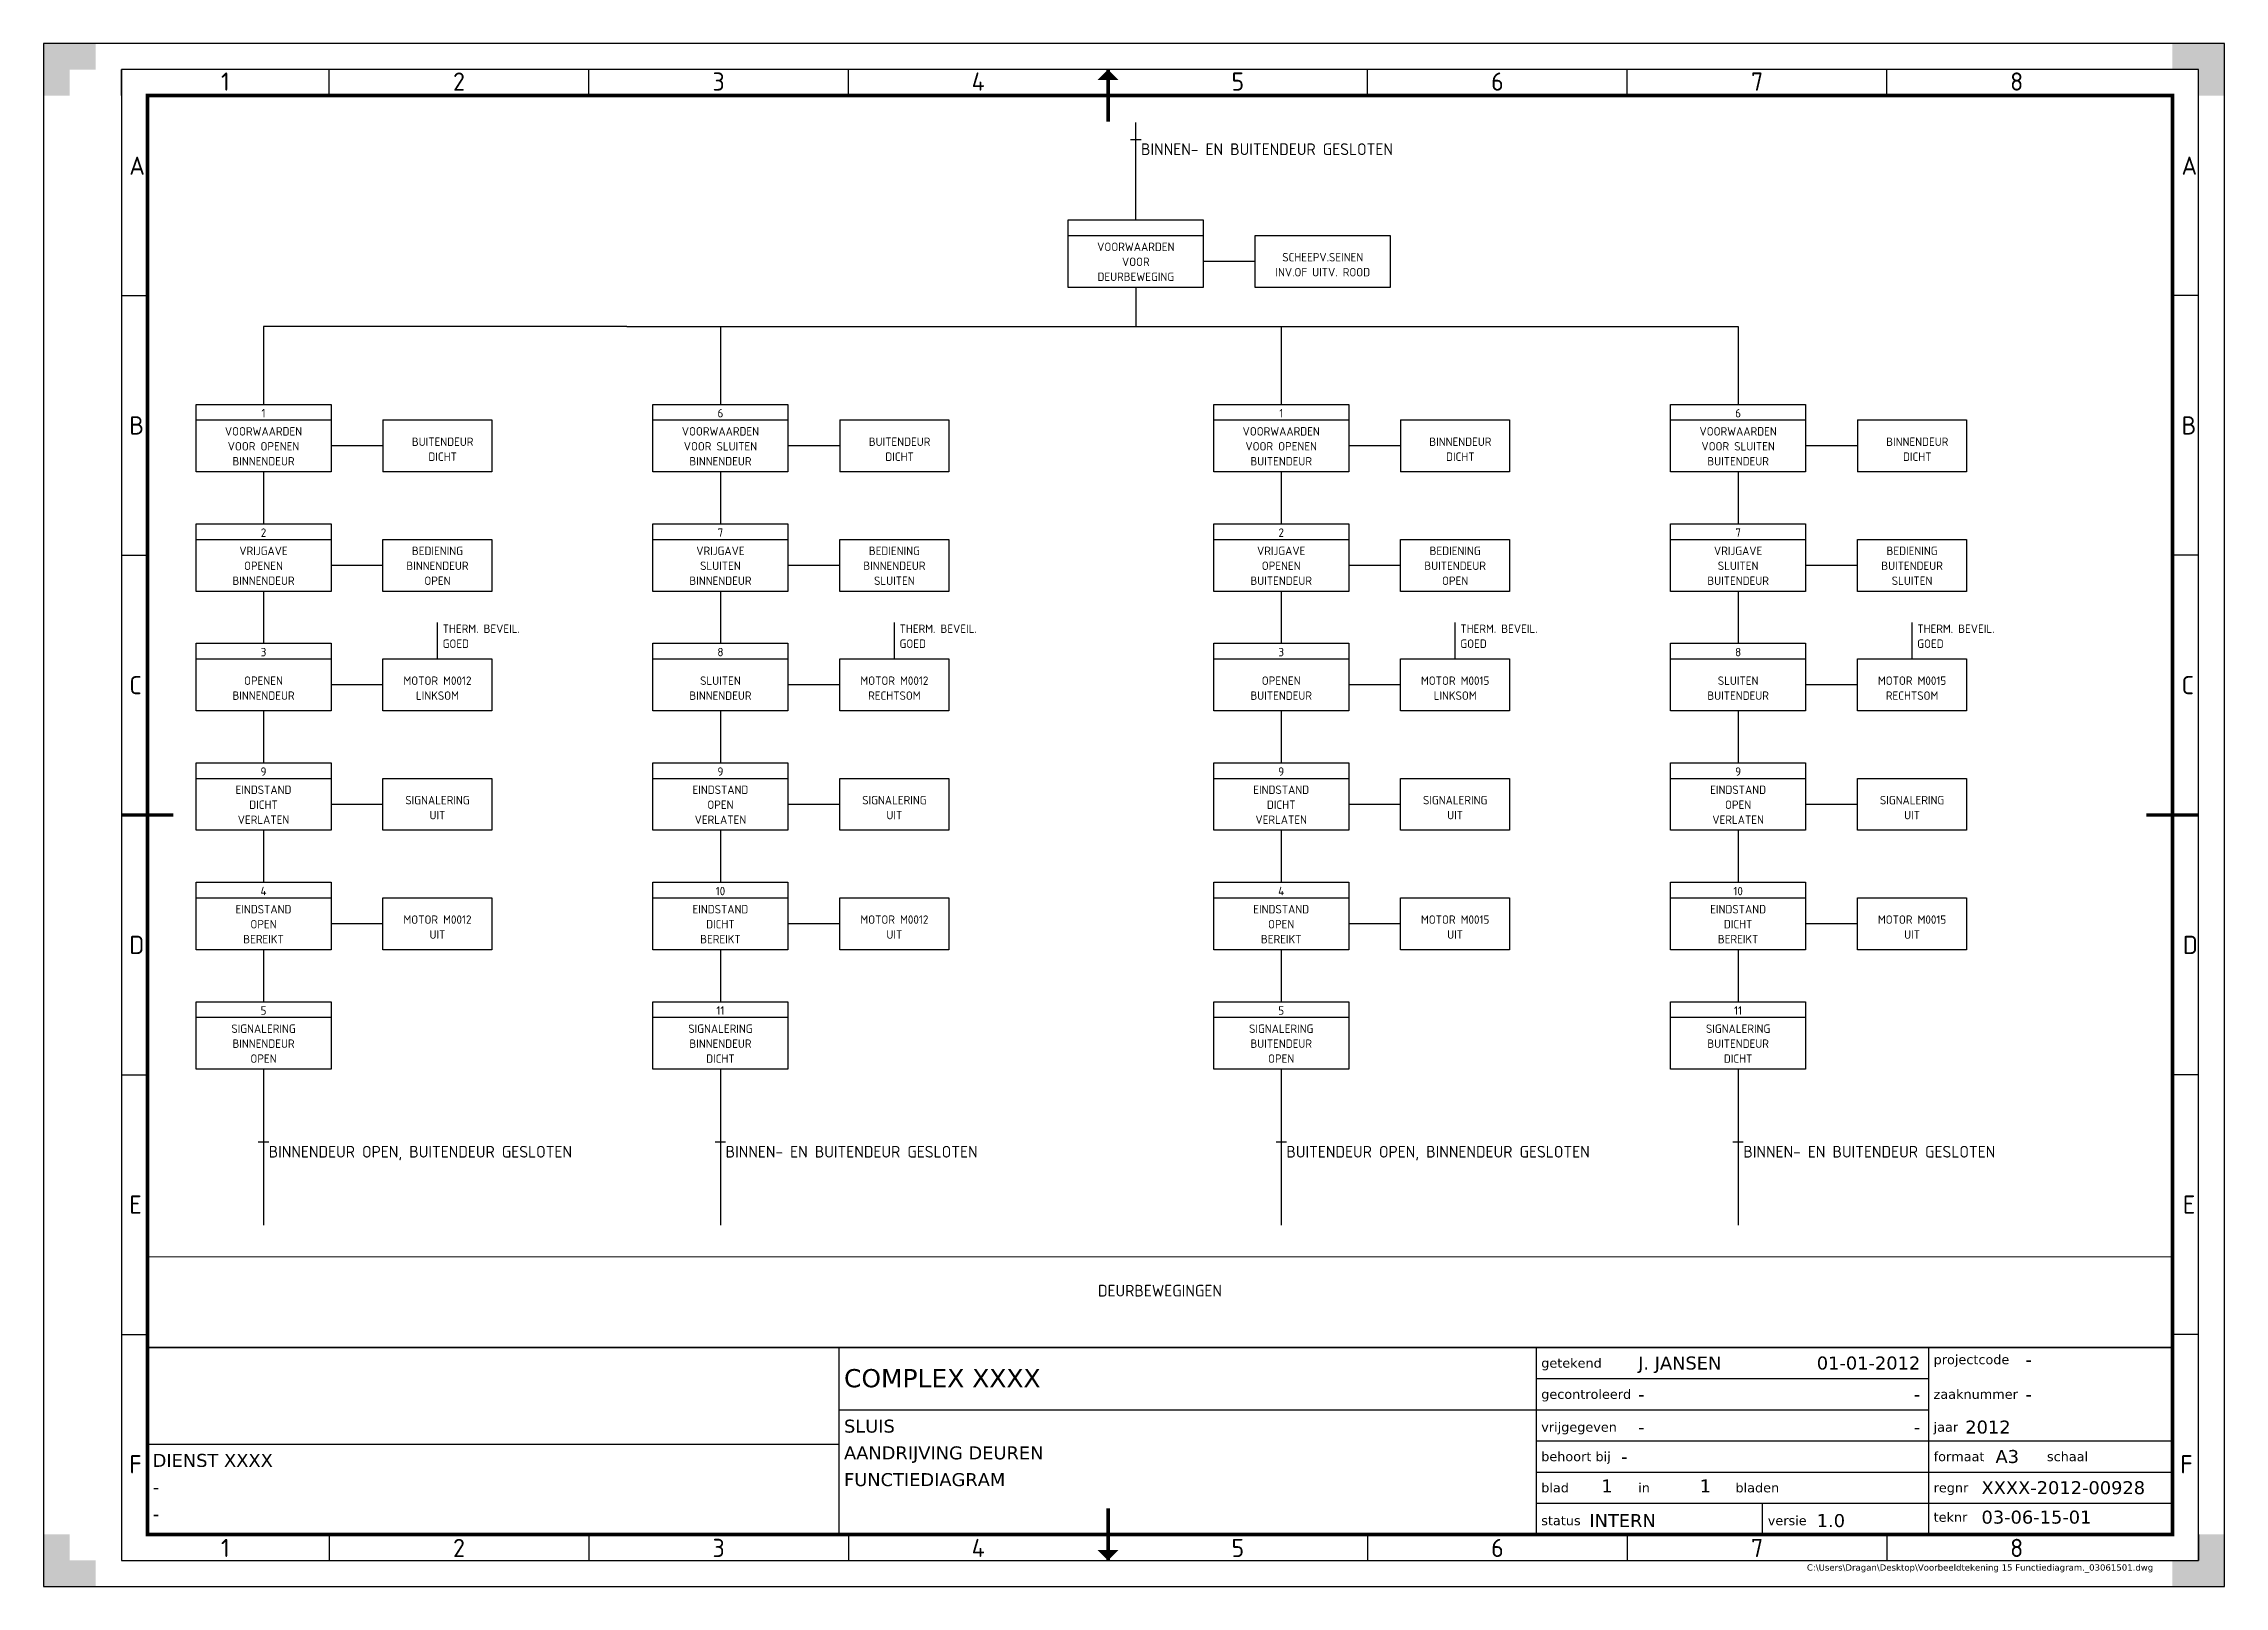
# Paper-space layout '03-06-15-01' of a CAD drawing. Header units: metres, sheet in millimetres. Extents: x 0 to 420, y 0 to 297.
# The model-space entities are those that its viewports show. They can reach past a viewport. Long polylines and large blocks are cut down to what shows.
import ezdxf
from ezdxf.enums import TextEntityAlignment as Align

# ---------------------------------------------------------------- set-up
doc = ezdxf.new("R2010")
doc.units = ezdxf.units.M
for name, color, linetype, lineweight in [('N-CO-KL-ET_SCHEMA-T25', 7, 'Continuous', 25), ('N-CO-KL-ET_SCHEMA_DIAGRAM-G', 7, 'Continuous', 25), ('N-CO-KL-ET_SCHEMA_DIAGRAM-T18', 10, 'Continuous', 18), ('N-CO-KL-ET_SCHEMA_DIAGRAM-T25', 7, 'Continuous', 25), ('N-CO-KL-ET_SCHEMA_KABEL-G', 50, 'Continuous', 25), ('X-XX-AL-TEKENBLAD-S', 7, 'Continuous', 25), ('X-XX-AL-TEKENBLAD-T18', 7, 'Continuous', 18), ('X-XX-AL-TEKENBLAD-T25', 7, 'Continuous', 25), ('X-XX-AL-TEKENBLAD_KADER-G', 7, 'Continuous', 25), ('X-XX-AL-TEKENBLAD_KADER_AFSNIJMARKERING-G', 7, 'Continuous', 25), ('X-XX-AL-TEKENBLAD_KADER_CENTERMARKERING-G', 7, 'Continuous', 25), ('X-XX-AL-TEKENBLAD_KADER_ROOSTERVERDELING-G', 7, 'Continuous', 25), ('X-XX-AL-TEKENBLAD_KADER_ROOSTERVERDELING-T35', 7, 'Continuous', 35), ('X-XX-AL-TEKENBLAD_KADER_VOUWMERK-G', 7, 'Continuous', 18), ('X-XX-AL-TEKENBLAD_TITELBLOK-G', 7, 'Continuous', 25), ('X-XX-AL-TEKENBLAD_VIEWPORT-G', 7, 'Continuous', 18)]:
    doc.layers.add(name, color=color, linetype=linetype, lineweight=lineweight)
doc.styles.add('NLCS-ISO', font='NLCS-ISO.ttf')
doc.styles.add('VERDANA', font='verdana.ttf')

# ---------------------------------------------------------------- blocks, each defined once
blk = doc.blocks.new('SAL-TEKENBLAD-A3-SO')
at = {"layer": 'X-XX-AL-TEKENBLAD_KADER_AFSNIJMARKERING-G'}
for points in [[(10, 297), (0, 297), (0, 287), (5, 287), (5, 292), (10, 292)], [(420, 287), (420, 297), (410, 297), (410, 292), (415, 292), (415, 287)], [(0, 10), (0, 0), (10, 0), (10, 5), (5, 5), (5, 10)], [(410, 0), (420, 0), (420, 10), (415, 10), (415, 5), (410, 5)]]:
    blk.add_hatch(color=256, dxfattribs=at).paths.add_polyline_path(points)
at = {"layer": 'X-XX-AL-TEKENBLAD_KADER_VOUWMERK-G'}
for points in [[(203, 290), (205, 292), (207, 290)], [(203, 7), (205, 5), (207, 7)]]:
    blk.add_hatch(color=256, dxfattribs=at).paths.add_polyline_path(points)
at = {"layer": 'X-XX-AL-TEKENBLAD_KADER-G'}
for p, q in [((420, 297), (0, 297)), ((0, 297), (0, 0)), ((420, 0), (420, 297)), ((0, 0), (420, 0))]:
    blk.add_line(p, q, dxfattribs=at)
at = {"layer": 'X-XX-AL-TEKENBLAD_KADER-G', "const_width": 0.7}
blk.add_lwpolyline([(20, 10), (410, 10), (410, 287), (20, 287)], close=True, dxfattribs=at)
at = {"layer": 'X-XX-AL-TEKENBLAD_KADER_CENTERMARKERING-G', "const_width": 0.7, "flags": 128}
for points in [[(205, 292), (205, 282)], [(15, 148.5), (25, 148.5)], [(415, 148.5), (405, 148.5)], [(205, 5), (205, 15)]]:
    blk.add_lwpolyline(points, dxfattribs=at)
at = {"layer": 'X-XX-AL-TEKENBLAD_KADER_ROOSTERVERDELING-G'}
for p, q in [((415, 292), (15, 292)), ((15, 287), (15, 292)), ((15, 292), (15, 5)), ((55, 287), (55, 292)), ((105, 287), (105, 292)), ((155, 287), (155, 292)), ((255, 287), (255, 292)), ((305, 287), (305, 292)), ((355, 287), (355, 292)), ((415, 287), (415, 292)), ((415, 5), (415, 292)), ((15, 248.5), (20, 248.5)), ((415, 248.5), (410, 248.5)), ((15, 198.5), (20, 198.5)), ((415, 198.5), (410, 198.5)), ((15, 98.5), (20, 98.5)), ((415, 98.5), (410, 98.5)), ((15, 48.5), (20, 48.5)), ((415, 48.5), (410, 48.5)), ((15, 10), (15, 5)), ((55, 10), (55, 5)), ((105, 10), (105, 5)), ((155, 10), (155, 5)), ((255, 10), (255, 5)), ((305, 10), (305, 5)), ((355, 10), (355, 5)), ((415, 10), (415, 5)), ((15, 5), (415, 5))]:
    blk.add_line(p, q, dxfattribs=at)
at = {"layer": 'X-XX-AL-TEKENBLAD_KADER_ROOSTERVERDELING-T35', "lineweight": 35, "style": 'NLCS-ISO'}
for s, p in [('1', (35, 286.9)), ('2', (80, 286.9)), ('3', (130, 286.9)), ('4', (180, 286.9)), ('5', (230, 286.9)), ('6', (280, 286.9)), ('7', (330, 286.9)), ('8', (380, 286.9)), ('1', (35, 4.6)), ('2', (80, 4.6)), ('3', (130, 4.6)), ('4', (180, 4.6)), ('5', (230, 4.6)), ('6', (280, 4.6)), ('7', (330, 4.6)), ('8', (380, 4.6))]:
    blk.add_text(s, height=3.5, dxfattribs=at).set_placement(p, align=Align.BOTTOM_CENTER)
for s, p in [('A', (16.5, 273.5)), ('A', (411.75, 273.5)), ('B', (16.5, 223.5)), ('B', (411.75, 223.5)), ('C', (16.5, 173.5)), ('C', (411.75, 173.5)), ('D', (16.5, 123.5)), ('D', (412, 123.5)), ('E', (16.5, 73.5)), ('E', (412, 73.5)), ('F', (16.5, 23.5)), ('F', (411.5, 23.5))]:
    blk.add_text(s, height=3.5, dxfattribs=at).set_placement(p, align=Align.MIDDLE_LEFT)
blk = doc.blocks.new('SAL-TITELBLOK_RWS_LANG')
at = {"layer": 'X-XX-AL-TEKENBLAD_TITELBLOK-G'}
for p, q in [((-256.85, 36), (-256.85, 0)), ((-122.57, 36), (-122.57, 0)), ((-47, 36), (-47, 0)), ((-122.57, 30), (-47, 30)), ((-256.85, 24), (-122.57, 24)), ((-122.57, 24), (-47, 24)), ((-390, 17.4), (-256.85, 17.4)), ((-122.57, 18), (0, 18)), ((-122.57, 12), (0, 12)), ((-122.57, 6), (0, 6)), ((-78.94, 0), (-78.94, 6))]:
    blk.add_line(p, q, dxfattribs=at)
at = {"layer": 'X-XX-AL-TEKENBLAD_TITELBLOK-G', "const_width": 0.3}
blk.add_lwpolyline([(0, 0), (0, 36), (-390, 36), (-390, 0)], close=True, dxfattribs=at)
at = {"layer": 'X-XX-AL-TEKENBLAD-T18', "style": 'VERDANA'}
for s, p in [('getekend', (-121.57, 33)), ('projectcode', (-46, 33.67)), ('gecontroleerd', (-121.57, 27)), ('zaaknummer', (-46, 27)), ('vrijgegeven', (-121.57, 20.67)), ('jaar', (-46, 20.67)), ('behoort bij', (-121.57, 15)), ('formaat', (-46, 15)), ('schaal', (-24.17, 15)), ('blad                 in                     bladen', (-121.57, 9)), ('regnr', (-46, 9)), ('teknr', (-46, 3.33)), ('status', (-121.57, 2.67)), ('versie', (-77.94, 2.67))]:
    blk.add_text(s, height=1.8, dxfattribs=at).set_placement(p, align=Align.MIDDLE_LEFT)
at = {"layer": 'X-XX-AL-TEKENBLAD-T25', "insert": (-3.71, -5.76), "char_height": 1.2, "attachment_point": 3, "style": 'VERDANA'}
blk.add_mtext('C:\\\\Users\\\\Dragan\\\\Desktop\\\\Voorbeeldtekening 15 Functiediagram._03061501.dwg', dxfattribs=at)
at = {"layer": 'X-XX-AL-TEKENBLAD-T25', "style": 'VERDANA', "flags": 3}
for tag, p in [('NL_META_DOCUMENTSOORT', (-44, 43.39)), ('NL_META_EIGENAAR', (-44, 38.55))]:
    blk.add_attdef(tag, p, '', height=2.5, dxfattribs=at)
at = {"layer": 'X-XX-AL-TEKENBLAD-T25', "style": 'VERDANA'}
for tag, p in [('NL_META_OPSTELLER', (-102.91, 33)), ('NL_META_PROJECTCODE', (-28.34, 33.67)), ('NL_META_CONTROLER', (-102.91, 27)), ('NL_META_ZAAKNUMMER', (-28.32, 27)), ('NL_META_AUTORISATOR', (-102.91, 20.67)), ('NL_META_JAAR', (-39.9, 20.67)), ('NL_META_RELATIE', (-106.2, 15)), ('NL_META_FORMAAT', (-34.08, 15)), ('NL_META_SCHAAL', (-14.74, 15)), ('NL_META_DOCUMENTNR', (-36.78, 9)), ('NL_META_ID_NUMMER', (-36.78, 3.33)), ('NL_META_DOCUMENTSTATUS', (-112.3, 2.67)), ('NL_META_REVISIE', (-68.51, 2.67))]:
    blk.add_attdef(tag, text='', height=2.5, dxfattribs=at).set_placement(p, align=Align.MIDDLE_LEFT)
for tag, p in [('NL_META_TEKEN_DATUM', (-48.57, 33)), ('NL_META_CONTROLE_DATUM', (-48.57, 27)), ('NL_META_VRIJGAVE_DATUM', (-48.57, 20.67))]:
    blk.add_attdef(tag, text='', height=2.5, dxfattribs=at).set_placement(p, align=Align.MIDDLE_RIGHT)
for tag, p, height in [('NL_META_PROJECTOMSCHRIJVING', (-255.85, 28.33), 3.5), ('NL_META_TEKENINGOMSCHRIJVING_01', (-255.85, 19.6), 2.5), ('NL_META_TEKENINGOMSCHRIJVING_02', (-255.85, 14.45), 2.5), ('NL_META_DIENST1', (-389, 13), 2.5), ('NL_META_DIENST2', (-389, 7.85), 2.5), ('NL_META_TEKENINGOMSCHRIJVING_03', (-255.85, 9.3), 2.5), ('NL_META_DIENST3', (-389, 2.7), 2.5), ('NL_META_TEKENINGOMSCHRIJVING_04', (-255.85, 4.15), 2.5)]:
    blk.add_attdef(tag, p, '', height=height, dxfattribs=at)
for tag, p in [('NL_META_BLADNUMMER', (-108.91, 9.33)), ('NL_META_AANTAL_BLADEN', (-89.95, 9.33))]:
    blk.add_attdef(tag, text='', height=2.5, dxfattribs=at).set_placement(p, align=Align.MIDDLE_CENTER)

msp = doc.modelspace()

# ---------------------------------------------------------------- linework, layer by layer
at = {"layer": 'N-CO-KL-ET_SCHEMA_DIAGRAM-G'}
for p, q in [((179, 182.52), (179, 195.52)), ((179, 195.52), (205, 195.52)), ((205, 195.52), (205, 182.52)), ((179, 192.52), (205, 192.52)), ((215, 192.52), (241, 192.52)), ((215, 182.52), (215, 192.52)), ((241, 192.52), (241, 182.52)), ((205, 182.52), (179, 182.52)), ((241, 182.52), (215, 182.52)), ((11, 160), (37, 160)), ((11, 147), (11, 160)), ((37, 160), (37, 147)), ((99, 147), (99, 160)), ((99, 160), (125, 160)), ((125, 160), (125, 147)), ((207, 147), (207, 160)), ((207, 160), (233, 160)), ((233, 160), (233, 147)), ((295, 160), (321, 160)), ((295, 147), (295, 160)), ((321, 160), (321, 147)), ((11, 157), (37, 157)), ((47, 157), (47, 147)), ((47, 157), (68, 157)), ((68, 157), (68, 147)), ((99, 157), (125, 157)), ((135, 157), (156, 157)), ((135, 157), (135, 147)), ((156, 157), (156, 147)), ((207, 157), (233, 157)), ((243, 157), (264, 157)), ((243, 157), (243, 147)), ((264, 157), (264, 147)), ((295, 157), (321, 157)), ((331, 157), (352, 157)), ((331, 157), (331, 147)), ((352, 157), (352, 147)), ((243, 152), (233, 152)), ((37, 147), (11, 147)), ((68, 147), (47, 147)), ((125, 147), (99, 147)), ((156, 147), (135, 147)), ((233, 147), (207, 147)), ((264, 147), (243, 147)), ((321, 147), (295, 147)), ((352, 147), (331, 147)), ((11, 124), (11, 137)), ((11, 137), (37, 137)), ((37, 137), (37, 124)), ((99, 137), (125, 137)), ((99, 124), (99, 137)), ((125, 137), (125, 124)), ((207, 137), (233, 137)), ((207, 124), (207, 137)), ((233, 137), (233, 124)), ((295, 124), (295, 137)), ((295, 137), (321, 137)), ((321, 137), (321, 124)), ((11, 134), (37, 134)), ((47, 124), (47, 134)), ((47, 134), (68, 134)), ((68, 134), (68, 124)), ((99, 134), (125, 134)), ((135, 134), (156, 134)), ((135, 124), (135, 134)), ((156, 134), (156, 124)), ((207, 134), (233, 134)), ((243, 134), (264, 134)), ((243, 124), (243, 134)), ((264, 134), (264, 124)), ((295, 134), (321, 134)), ((331, 124), (331, 134)), ((331, 134), (352, 134)), ((352, 134), (352, 124)), ((37, 124), (11, 124)), ((68, 124), (47, 124)), ((125, 124), (99, 124)), ((156, 124), (135, 124)), ((233, 124), (207, 124)), ((264, 124), (243, 124)), ((321, 124), (295, 124)), ((352, 124), (331, 124)), ((11, 114), (37, 114)), ((11, 101), (11, 114)), ((37, 114), (37, 101)), ((99, 101), (99, 114)), ((99, 114), (125, 114)), ((125, 114), (125, 101)), ((207, 101), (207, 114)), ((207, 114), (233, 114)), ((233, 114), (233, 101)), ((295, 114), (321, 114)), ((295, 101), (295, 114)), ((321, 114), (321, 101)), ((11, 111), (37, 111)), ((47, 101), (47, 111)), ((47, 111), (68, 111)), ((68, 111), (68, 101)), ((99, 111), (125, 111)), ((135, 111), (156, 111)), ((135, 101), (135, 111)), ((156, 111), (156, 101)), ((207, 111), (233, 111)), ((243, 111), (264, 111)), ((243, 101), (243, 111)), ((264, 111), (264, 101)), ((295, 111), (321, 111)), ((331, 101), (331, 111)), ((331, 111), (352, 111)), ((352, 111), (352, 101)), ((37, 101), (11, 101)), ((68, 101), (47, 101)), ((125, 101), (99, 101)), ((156, 101), (135, 101)), ((233, 101), (207, 101)), ((264, 101), (243, 101)), ((321, 101), (295, 101)), ((352, 101), (331, 101)), ((11, 91), (37, 91)), ((11, 78), (11, 91)), ((37, 91), (37, 78)), ((99, 78), (99, 91)), ((99, 91), (125, 91)), ((125, 91), (125, 78)), ((207, 78), (207, 91)), ((207, 91), (233, 91)), ((233, 91), (233, 78)), ((295, 91), (321, 91)), ((295, 78), (295, 91)), ((321, 91), (321, 78)), ((11, 88), (37, 88)), ((47, 88), (68, 88)), ((47, 78), (47, 88)), ((68, 88), (68, 78)), ((99, 88), (125, 88)), ((135, 78), (135, 88)), ((135, 88), (156, 88)), ((156, 88), (156, 78)), ((207, 88), (233, 88)), ((243, 78), (243, 88)), ((243, 88), (264, 88)), ((264, 88), (264, 78)), ((295, 88), (321, 88)), ((331, 88), (352, 88)), ((331, 78), (331, 88)), ((352, 88), (352, 78)), ((37, 78), (11, 78)), ((68, 78), (47, 78)), ((125, 78), (99, 78)), ((156, 78), (135, 78)), ((233, 78), (207, 78)), ((264, 78), (243, 78)), ((321, 78), (295, 78)), ((352, 78), (331, 78)), ((11, 68), (37, 68)), ((11, 55), (11, 68)), ((37, 68), (37, 55)), ((99, 68), (125, 68)), ((99, 55), (99, 68)), ((125, 68), (125, 55)), ((207, 55), (207, 68)), ((207, 68), (233, 68)), ((233, 68), (233, 55)), ((295, 55), (295, 68)), ((295, 68), (321, 68)), ((321, 68), (321, 55)), ((11, 65), (37, 65)), ((47, 65), (68, 65)), ((47, 55), (47, 65)), ((68, 65), (68, 55)), ((99, 65), (125, 65)), ((135, 65), (156, 65)), ((135, 55), (135, 65)), ((156, 65), (156, 55)), ((207, 65), (233, 65)), ((243, 55), (243, 65)), ((243, 65), (264, 65)), ((264, 65), (264, 55)), ((295, 65), (321, 65)), ((331, 55), (331, 65)), ((331, 65), (352, 65)), ((352, 65), (352, 55)), ((37, 55), (11, 55)), ((68, 55), (47, 55)), ((125, 55), (99, 55)), ((156, 55), (135, 55)), ((233, 55), (207, 55)), ((264, 55), (243, 55)), ((321, 55), (295, 55)), ((352, 55), (331, 55)), ((11, 45), (37, 45)), ((11, 32), (11, 45)), ((11, 42), (37, 42)), ((37, 45), (37, 32)), ((99, 45), (125, 45)), ((99, 32), (99, 45)), ((99, 42), (125, 42)), ((125, 45), (125, 32)), ((207, 32), (207, 45)), ((207, 45), (233, 45)), ((207, 42), (233, 42)), ((233, 45), (233, 32)), ((295, 32), (295, 45)), ((295, 45), (321, 45)), ((295, 42), (321, 42)), ((321, 45), (321, 32)), ((37, 32), (11, 32)), ((125, 32), (99, 32)), ((233, 32), (207, 32)), ((321, 32), (295, 32))]:
    msp.add_line(p, q, dxfattribs=at)
at = {"layer": 'N-CO-KL-ET_SCHEMA_KABEL-G'}
for p, q in [((192, 195.52), (192, 214.26)), ((191, 211), (193, 211)), ((215, 187.52), (205, 187.52)), ((192, 182.52), (192, 175)), ((24, 175), (24, 160)), ((94, 175), (24, 175)), ((94, 175), (308, 175)), ((112, 175), (112, 160)), ((220, 175), (220, 160)), ((308, 175), (308, 160)), ((47, 152), (37, 152)), ((135, 152), (125, 152)), ((331, 152), (321, 152)), ((24, 147), (24, 137)), ((112, 147), (112, 137)), ((220, 147), (220, 137)), ((308, 147), (308, 137)), ((47, 129), (37, 129)), ((135, 129), (125, 129)), ((243, 129), (233, 129)), ((331, 129), (321, 129)), ((24, 124), (24, 114)), ((112, 124), (112, 114)), ((220, 124), (220, 114)), ((308, 124), (308, 114)), ((57.5, 111), (57.5, 118)), ((145.5, 111), (145.5, 118)), ((253.5, 111), (253.5, 118)), ((341.5, 111), (341.5, 118)), ((47, 106), (37, 106)), ((135, 106), (125, 106)), ((243, 106), (233, 106)), ((331, 106), (321, 106)), ((24, 101), (24, 91)), ((112, 101), (112, 91)), ((220, 101), (220, 91)), ((308, 101), (308, 91)), ((47, 83), (37, 83)), ((135, 83), (125, 83)), ((243, 83), (233, 83)), ((331, 83), (321, 83)), ((24, 78), (24, 68)), ((112, 78), (112, 68)), ((220, 78), (220, 68)), ((308, 78), (308, 68)), ((47, 60), (37, 60)), ((135, 60), (125, 60)), ((243, 60), (233, 60)), ((331, 60), (321, 60)), ((24, 55), (24, 45)), ((112, 55), (112, 45)), ((220, 55), (220, 45)), ((308, 55), (308, 45)), ((24, 32), (24, 2)), ((112, 32), (112, 2)), ((220, 32), (220, 2)), ((308, 32), (308, 2)), ((23, 18), (25, 18)), ((111, 18), (113, 18)), ((219, 18), (221, 18)), ((307, 18), (309, 18))]:
    msp.add_line(p, q, dxfattribs=at)

# ---------------------------------------------------------------- texts
at = {"layer": 'N-CO-KL-ET_SCHEMA-T25', "style": 'NLCS-ISO'}
for s, height, p in [('BINNEN- EN BUITENDEUR GESLOTEN', 2.25, (193, 208)), ('THERM. BEVEIL.', 1.62, (58.5, 116)), ('THERM. BEVEIL.', 1.62, (146.5, 116)), ('THERM. BEVEIL.', 1.62, (254.5, 116)), ('THERM. BEVEIL.', 1.62, (342.5, 116)), ('GOED', 1.62, (58.5, 113.12)), ('GOED', 1.62, (146.5, 113.12)), ('GOED', 1.62, (254.5, 113.12)), ('GOED', 1.62, (342.5, 113.12)), ('BINNENDEUR OPEN, BUITENDEUR GESLOTEN', 2.25, (25, 15)), ('BINNEN- EN BUITENDEUR GESLOTEN', 2.25, (113, 15)), ('BUITENDEUR OPEN, BINNENDEUR GESLOTEN', 2.25, (221, 15)), ('BINNEN- EN BUITENDEUR GESLOTEN', 2.25, (309, 15))]:
    msp.add_text(s, height=height, dxfattribs=at).set_placement(p)
at = {"layer": 'N-CO-KL-ET_SCHEMA_DIAGRAM-T18', "style": 'NLCS-ISO'}
for s, p in [('1', (24, 157.5)), ('6', (112, 157.5)), ('1', (220, 157.5)), ('6', (308, 157.5)), ('2', (24, 134.5)), ('7', (112, 134.5)), ('2', (220, 134.5)), ('7', (308, 134.5)), ('3', (24, 111.5)), ('8', (112, 111.5)), ('3', (220, 111.5)), ('8', (308, 111.5)), ('9', (24, 88.5)), ('9', (112, 88.5)), ('9', (220, 88.5)), ('9', (308, 88.5)), ('4', (24, 65.5)), ('10', (112, 65.5)), ('4', (220, 65.5)), ('10', (308, 65.5)), ('5', (24, 42.5)), ('11', (112, 42.5)), ('5', (220, 42.5)), ('11', (308, 42.5))]:
    msp.add_text(s, height=1.62, dxfattribs=at).set_placement(p, align=Align.CENTER)
at = {"layer": 'N-CO-KL-ET_SCHEMA_DIAGRAM-T25', "style": 'NLCS-ISO'}
for s, p in [('VOORWAARDEN', (192, 189.52)), ('SCHEEPV.SEINEN', (228, 187.52)), ('DEURBEWEGING', (192, 183.76)), ('VOOR', (192, 186.64)), ('INV.OF UITV. ROOD', (228, 184.64)), ('VOORWAARDEN', (24, 154)), ('VOORWAARDEN', (112, 154)), ('VOORWAARDEN', (220, 154)), ('VOORWAARDEN', (308, 154)), ('VOOR OPENEN', (24, 151.12)), ('BUITENDEUR', (58.5, 152)), ('VOOR SLUITEN', (112, 151.12)), ('BUITENDEUR', (146.5, 152)), ('VOOR OPENEN', (220, 151.12)), ('BINNENDEUR', (254.5, 152)), ('VOOR SLUITEN', (308, 151.12)), ('BINNENDEUR', (342.5, 152)), ('BINNENDEUR', (24, 148.24)), ('DICHT', (58.5, 149.12)), ('BINNENDEUR', (112, 148.24)), ('DICHT', (146.5, 149.12)), ('BUITENDEUR', (220, 148.24)), ('DICHT', (254.5, 149.12)), ('BUITENDEUR', (308, 148.24)), ('DICHT', (342.5, 149.12)), ('VRIJGAVE', (24, 131)), ('BEDIENING', (57.5, 131)), ('VRIJGAVE', (112, 131)), ('BEDIENING', (145.5, 131)), ('VRIJGAVE', (220, 131)), ('BEDIENING', (253.5, 131)), ('VRIJGAVE', (308, 131)), ('BEDIENING', (341.5, 131)), ('BINNENDEUR', (24, 125.24)), ('OPENEN', (24, 128.12)), ('BINNENDEUR', (57.5, 128.12)), ('OPEN', (57.5, 125.24)), ('BINNENDEUR', (112, 125.24)), ('SLUITEN', (112, 128.12)), ('BINNENDEUR', (145.5, 128.12)), ('SLUITEN', (145.5, 125.24)), ('BUITENDEUR', (220, 125.24)), ('OPENEN', (220, 128.12)), ('BUITENDEUR', (253.5, 128.12)), ('OPEN', (253.5, 125.24)), ('BUITENDEUR', (308, 125.24)), ('SLUITEN', (308, 128.12)), ('BUITENDEUR', (341.5, 128.12)), ('SLUITEN', (341.5, 125.24)), ('OPENEN', (24, 106)), ('MOTOR M0012', (57.5, 106)), ('SLUITEN', (112, 106)), ('MOTOR M0012', (145.5, 106)), ('OPENEN', (220, 106)), ('MOTOR M0015', (253.5, 106)), ('SLUITEN', (308, 106)), ('MOTOR M0015', (341.5, 106)), ('BINNENDEUR', (24, 103.12)), ('LINKSOM', (57.5, 103.12)), ('BINNENDEUR', (112, 103.12)), ('RECHTSOM', (145.5, 103.12)), ('BUITENDEUR', (220, 103.12)), ('LINKSOM', (253.5, 103.12)), ('BUITENDEUR', (308, 103.12)), ('RECHTSOM', (341.5, 103.12)), ('EINDSTAND', (24, 85)), ('SIGNALERING', (57.5, 83)), ('EINDSTAND', (112, 85)), ('SIGNALERING', (145.5, 83)), ('EINDSTAND', (220, 85)), ('SIGNALERING', (253.5, 83)), ('EINDSTAND', (308, 85)), ('SIGNALERING', (341.5, 83)), ('VERLATEN', (24, 79.24)), ('DICHT', (24, 82.12)), ('UIT', (57.5, 80.12)), ('VERLATEN', (112, 79.24)), ('OPEN', (112, 82.12)), ('UIT', (145.5, 80.12)), ('VERLATEN', (220, 79.24)), ('DICHT', (220, 82.12)), ('UIT', (253.5, 80.12)), ('VERLATEN', (308, 79.24)), ('OPEN', (308, 82.12)), ('UIT', (341.5, 80.12)), ('EINDSTAND', (24, 62)), ('EINDSTAND', (112, 62)), ('EINDSTAND', (220, 62)), ('EINDSTAND', (308, 62)), ('OPEN', (24, 59.12)), ('MOTOR M0012', (57.5, 60)), ('DICHT', (112, 59.12)), ('MOTOR M0012', (145.5, 60)), ('OPEN', (220, 59.12)), ('MOTOR M0015', (253.5, 60)), ('DICHT', (308, 59.12)), ('MOTOR M0015', (341.5, 60)), ('BEREIKT', (24, 56.24)), ('UIT', (57.5, 57.12)), ('BEREIKT', (112, 56.24)), ('UIT', (145.5, 57.12)), ('BEREIKT', (220, 56.24)), ('UIT', (253.5, 57.12)), ('BEREIKT', (308, 56.24)), ('UIT', (341.5, 57.12)), ('SIGNALERING', (24, 39)), ('SIGNALERING', (112, 39)), ('SIGNALERING', (220, 39)), ('SIGNALERING', (308, 39)), ('BINNENDEUR', (24, 36.12)), ('OPEN', (24, 33.24)), ('BINNENDEUR', (112, 36.12)), ('DICHT', (112, 33.24)), ('BUITENDEUR', (220, 36.12)), ('OPEN', (220, 33.24)), ('BUITENDEUR', (308, 36.12)), ('DICHT', (308, 33.24))]:
    msp.add_text(s, height=1.62, dxfattribs=at).set_placement(p, align=Align.CENTER)

psp = doc.layouts.new('03-06-15-01')

# ---------------------------------------------------------------- linework, layer by layer
at = {"layer": 'X-XX-AL-TEKENBLAD_VIEWPORT-G'}
psp.add_lwpolyline([(20, 67.62), (20, 287), (410, 287), (410, 63.45), (20, 63.45)], close=True, dxfattribs=at)

# ---------------------------------------------------------------- block references
ref = psp.add_blockref('SAL-TITELBLOK_RWS_LANG', (410, 10))
ref.add_attrib('NL_META_DOCUMENTNR', 'XXXX-2012-00928', dxfattribs={"layer": 'X-XX-AL-TEKENBLAD-T25', "height": 2.5, "style": 'VERDANA'}).set_placement((373.22, 19), align=Align.MIDDLE_LEFT)
ref.add_attrib('NL_META_ID_NUMMER', '03-06-15-01', dxfattribs={"layer": 'X-XX-AL-TEKENBLAD-T25', "height": 2.5, "style": 'VERDANA'}).set_placement((373.22, 13.33), align=Align.MIDDLE_LEFT)
ref.add_attrib('NL_META_PROJECTOMSCHRIJVING', 'COMPLEX XXXX', (154.15, 38.33), dxfattribs={"layer": 'X-XX-AL-TEKENBLAD-T25', "height": 3.5, "style": 'VERDANA'})
ref.add_attrib('NL_META_TEKENINGOMSCHRIJVING_01', 'SLUIS', (154.15, 29.6), dxfattribs={"layer": 'X-XX-AL-TEKENBLAD-T25', "height": 2.5, "style": 'VERDANA'})
ref.add_attrib('NL_META_TEKENINGOMSCHRIJVING_02', 'AANDRIJVING DEUREN', (154.15, 24.45), dxfattribs={"layer": 'X-XX-AL-TEKENBLAD-T25', "height": 2.5, "style": 'VERDANA'})
ref.add_attrib('NL_META_TEKENINGOMSCHRIJVING_03', 'FUNCTIEDIAGRAM', (154.15, 19.3), dxfattribs={"layer": 'X-XX-AL-TEKENBLAD-T25', "height": 2.5, "style": 'VERDANA'})
ref.add_attrib('NL_META_DIENST1', 'DIENST XXXX', (21, 23), dxfattribs={"layer": 'X-XX-AL-TEKENBLAD-T25', "height": 2.5, "style": 'VERDANA'})
ref.add_attrib('NL_META_DIENST2', '-', (21, 17.85), dxfattribs={"layer": 'X-XX-AL-TEKENBLAD-T25', "height": 2.5, "style": 'VERDANA'})
ref.add_attrib('NL_META_DIENST3', '-', (21, 12.7), dxfattribs={"layer": 'X-XX-AL-TEKENBLAD-T25', "height": 2.5, "style": 'VERDANA'})
ref.add_attrib('NL_META_PROJECTCODE', '-', dxfattribs={"layer": 'X-XX-AL-TEKENBLAD-T25', "height": 2.5, "style": 'VERDANA'}).set_placement((381.66, 43.67), align=Align.MIDDLE_LEFT)
ref.add_attrib('NL_META_ZAAKNUMMER', '-', dxfattribs={"layer": 'X-XX-AL-TEKENBLAD-T25', "height": 2.5, "style": 'VERDANA'}).set_placement((381.68, 37), align=Align.MIDDLE_LEFT)
ref.add_attrib('NL_META_JAAR', '2012', dxfattribs={"layer": 'X-XX-AL-TEKENBLAD-T25', "height": 2.5, "style": 'VERDANA'}).set_placement((370.1, 30.67), align=Align.MIDDLE_LEFT)
ref.add_attrib('NL_META_RELATIE', '-', dxfattribs={"layer": 'X-XX-AL-TEKENBLAD-T25', "height": 2.5, "style": 'VERDANA'}).set_placement((303.8, 25), align=Align.MIDDLE_LEFT)
ref.add_attrib('NL_META_DOCUMENTSTATUS', 'INTERN', dxfattribs={"layer": 'X-XX-AL-TEKENBLAD-T25', "height": 2.5, "style": 'VERDANA'}).set_placement((297.7, 12.67), align=Align.MIDDLE_LEFT)
ref.add_attrib('NL_META_REVISIE', '1.0', dxfattribs={"layer": 'X-XX-AL-TEKENBLAD-T25', "height": 2.5, "style": 'VERDANA'}).set_placement((341.49, 12.67), align=Align.MIDDLE_LEFT)
ref.add_attrib('NL_META_BLADNUMMER', '1', dxfattribs={"layer": 'X-XX-AL-TEKENBLAD-T25', "height": 2.5, "style": 'VERDANA'}).set_placement((301.09, 19.33), align=Align.MIDDLE_CENTER)
ref.add_attrib('NL_META_AANTAL_BLADEN', '1', dxfattribs={"layer": 'X-XX-AL-TEKENBLAD-T25', "height": 2.5, "style": 'VERDANA'}).set_placement((320.05, 19.33), align=Align.MIDDLE_CENTER)
ref.add_attrib('NL_META_FORMAAT', 'A3', dxfattribs={"layer": 'X-XX-AL-TEKENBLAD-T25', "height": 2.5, "style": 'VERDANA'}).set_placement((375.92, 25), align=Align.MIDDLE_LEFT)
ref.add_attrib('NL_META_OPSTELLER', 'J. JANSEN', dxfattribs={"layer": 'X-XX-AL-TEKENBLAD-T25', "height": 2.5, "style": 'VERDANA'}).set_placement((307.09, 43), align=Align.MIDDLE_LEFT)
ref.add_attrib('NL_META_TEKEN_DATUM', '01-01-2012', dxfattribs={"layer": 'X-XX-AL-TEKENBLAD-T25', "height": 2.5, "style": 'VERDANA'}).set_placement((361.43, 43), align=Align.MIDDLE_RIGHT)
ref.add_attrib('NL_META_CONTROLER', '-', dxfattribs={"layer": 'X-XX-AL-TEKENBLAD-T25', "height": 2.5, "style": 'VERDANA'}).set_placement((307.09, 37), align=Align.MIDDLE_LEFT)
ref.add_attrib('NL_META_CONTROLE_DATUM', '-', dxfattribs={"layer": 'X-XX-AL-TEKENBLAD-T25', "height": 2.5, "style": 'VERDANA'}).set_placement((361.43, 37), align=Align.MIDDLE_RIGHT)
ref.add_attrib('NL_META_AUTORISATOR', '-', dxfattribs={"layer": 'X-XX-AL-TEKENBLAD-T25', "height": 2.5, "style": 'VERDANA'}).set_placement((307.09, 30.67), align=Align.MIDDLE_LEFT)
ref.add_attrib('NL_META_VRIJGAVE_DATUM', '-', dxfattribs={"layer": 'X-XX-AL-TEKENBLAD-T25', "height": 2.5, "style": 'VERDANA'}).set_placement((361.43, 30.67), align=Align.MIDDLE_RIGHT)
at = {"layer": 'X-XX-AL-TEKENBLAD-S'}
psp.add_blockref('SAL-TEKENBLAD-A3-SO', (0, 0), dxfattribs=at)

# ---------------------------------------------------------------- texts
at = {"layer": 'N-CO-KL-ET_SCHEMA-T25', "style": 'NLCS-ISO'}
psp.add_text('DEURBEWEGINGEN', height=2.25, dxfattribs=at).set_placement((215, 55.8), align=Align.CENTER)

# ---------------------------------------------------------------- viewports
at = {"layer": 'X-XX-AL-TEKENBLAD_VIEWPORT-G'}
vp = psp.add_viewport(center=(215, 175.23), size=(390, 223.5491), view_center_point=(196.65, 107.68), view_height=223.5491, dxfattribs=at)
vp.dxf.flags = 0x10000  # cut along an outline
vp.dxf.clipping_boundary_handle = psp.add_lwpolyline([(20, 67.62), (20, 287), (410, 287), (410, 63.45), (20, 63.45)], format="xyb", close=True, dxfattribs={"invisible": 1}).dxf.handle

doc.saveas('drawing.dxf')
